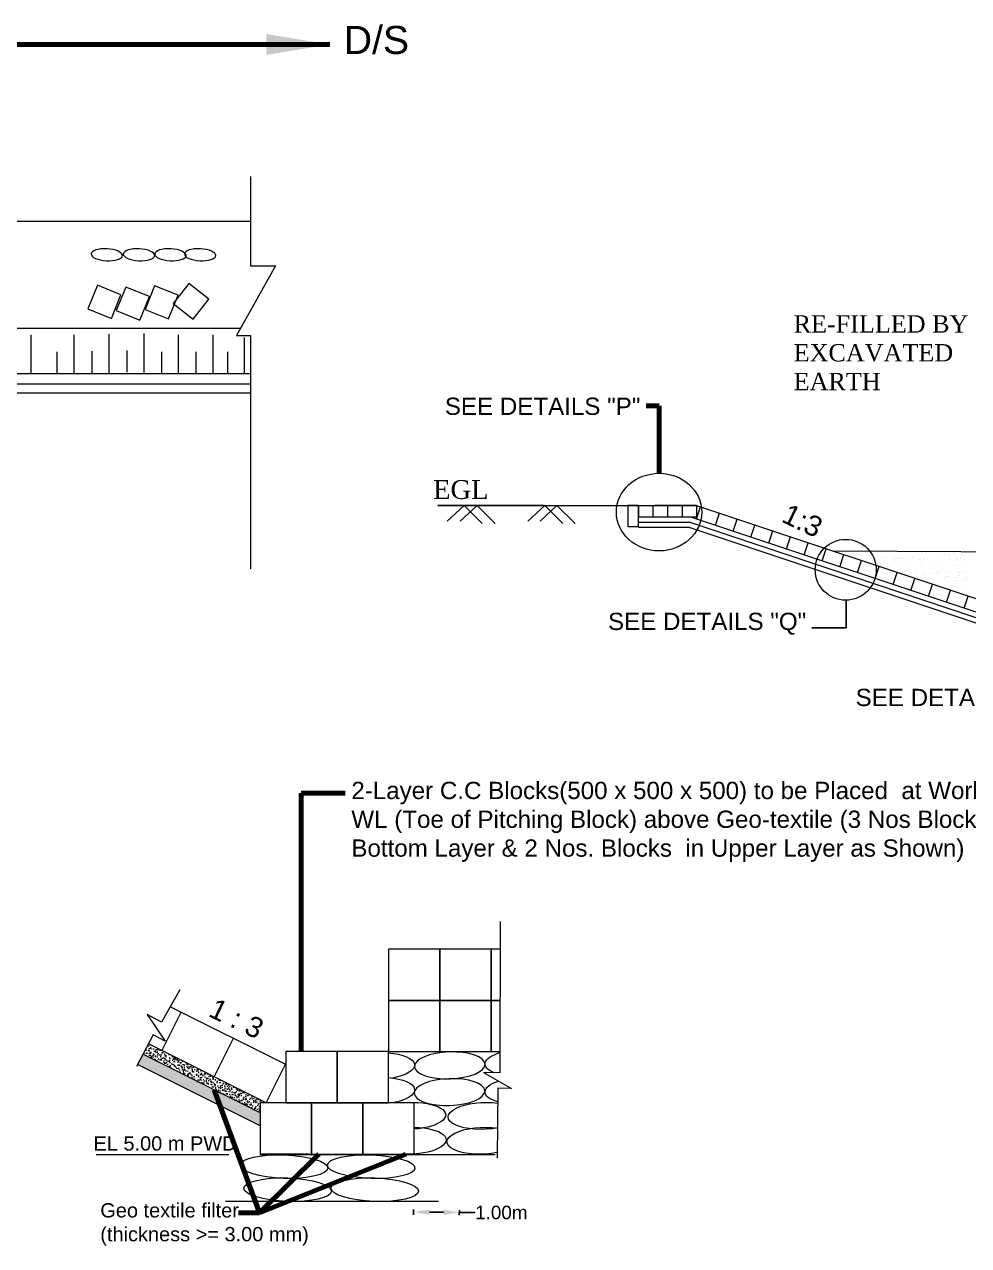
# Model space of a CAD drawing. Header units: inches. Extents: x 15 to 141071, y -30183 to 14738.
# Drawn here: x 140949 to 141008.5, y -18854.2 to -18777.3 of the extents above; entities that cross this region are included whole.
import ezdxf

# ---------------------------------------------------------------- set-up
doc = ezdxf.new("R2010")
doc.units = ezdxf.units.IN
doc.header["$MEASUREMENT"] = 0
doc.header["$PDMODE"] = 3
doc.layers.add('LINE', color=7, linetype='Continuous')
doc.styles.add('Arial-200', font='arial.ttf')
doc.styles.get("Standard").update_dxf_attribs({"font": 'arial.ttf'})
doc.dimstyles.get("Standard").update_dxf_attribs({"dimtxt": 0.18, "dimasz": 0.18, "dimexe": 0.18, "dimexo": 0.0625, "dimgap": 0.09, "dimtad": 0, "dimtih": 1, "dimtoh": 1, "dimdec": 4, "dimzin": 0, "dimdsep": 46, "dimtxsty": 'Standard', "dimcen": 0.09, "dimadec": 0, "dimazin": 0, "dimtfac": 1, "dimtdec": 4, "dimtofl": 0, "dimtmove": 0, "dimatfit": 3, "dimfxl": 1, "dimtolj": 1, "dimtzin": 0, "dimarcsym": 0})
pattern_1 = [(185, (140926.59053, -18803.08333), (-0.282128, 0.3362272), [0.04572, -0.50292]), (130, (140926.59053, -18803.08333), (-0.2644248, -0.384043), [0.036576, -0.402336]), (235.451, (140926.567, -18803.0553), (-0.5465526, -0.0478132), [0.038856, -0.427416]), (181.1842, (140926.5043, -18803.16954), (-0.388688, 0.5313846), [0.06858, -0.75438]), (231.6356, (140926.4719, -18803.12526), (-0.8227834, -0.017007), [0.058284, -0.641124]), (126.184, (140926.5043, -18803.16954), (-0.822783, -0.017005), [0.054864, -0.603504]), (156, (140926.48277, -18803.10488), (-0.0837486, 0.4308493), [0.04572, -0.50292]), (101, (140926.48277, -18803.1049), (-0.417459, -0.207696), [0.036576, -0.402336]), (206.4514, (140926.4758, -18803.06898), (-0.5012075, 0.223152), [0.038856, -0.427416]), (172.5, (140926.59053, -18803.08333), (-0.1487362, -0.13825313), [0, -0.3974592, 0, -0.408432, 0, -0.40386]), (142.5, (140926.59053, -18803.08333), (-0.2834088, -0.05661535), [0, -0.2328672, 0, -0.3883152, 0, -0.153924]), (102.5, (140926.68665, -18803.17945), (-0.22038287, 0.23982687), [0, -0.1524, 0, -0.475488, 0, -0.630936]), (92.5, (140926.72976, -18803.22256), (-0.2945337, 0.2082334), [0, -0.19812, 0, -0.3157728, 0, -0.448056])]
pattern_2 = [(172.5, (140926.59053, -18803.08333), (-0.13657942, -0.1458116), [0, -0.15752064, 0, -0.1761744, 0, -0.168402]), (142.5, (140926.59053, -18803.08333), (-0.336491, -0.0771165), [0, -0.08497824, 0, -0.14197584, 0, -0.0544068]), (102.5, (140926.68066, -18803.17346), (-0.2286156, 0.22778633), [0, -0.051816, 0, -0.1865376, 0, -0.2435352]), (92.5, (140926.68066, -18803.17346), (-0.2846007, 0.1559707), [0, -0.025908, 0, -0.12228576, 0, -0.1399032])]

# ---------------------------------------------------------------- blocks, each defined once
blk = doc.blocks.new('*D211')
at = {"color": 0, "lineweight": -2, "ltscale": 0.5, "transparency": 16777216}
for p, q in [((140973.532, -18851.956), (140973.529, -18852.286)), ((140976.414, -18851.981), (140976.411, -18852.311)), ((140974.53, -18852.115), (140975.412, -18852.122)), ((140976.412, -18852.131), (140977.42, -18852.14))]:
    blk.add_line(p, q, dxfattribs=at)
at = {"color": 0, "linetype": 'Continuous', "ltscale": 0.5, "transparency": 16777216}
for points in [[(140974.532, -18851.948), (140974.529, -18852.281), (140973.53, -18852.106)], [(140975.414, -18851.956), (140975.411, -18852.289), (140976.412, -18852.131)]]:
    blk.add_solid(points, dxfattribs=at)
at = {"layer": 'Defpoints', "color": 0, "linetype": 'Continuous', "ltscale": 0.5, "transparency": 16777216}
for p in [(140973.562, -18848.454), (140976.444, -18848.479), (140976.412, -18852.131)]:
    blk.add_point(p, dxfattribs=at)
at = {"color": 0, "linetype": 'Continuous', "lineweight": 20, "ltscale": 0.5, "transparency": 16777216, "insert": (140979.058, -18852.14), "char_height": 0.85, "attachment_point": 5}
blk.add_mtext('\\A1;1.00m', dxfattribs=at)

msp = doc.modelspace()

# ---------------------------------------------------------------- hatches: boundary and pattern name
at = {"linetype": 'Continuous', "lineweight": 20, "ltscale": 0.5}
h = msp.add_hatch(dxfattribs=at)
h.set_pattern_fill('AR-CONC', scale=0.0024, angle=135, style=0)
h.set_pattern_definition(pattern_1)
h.paths.add_polyline_path([(140963.868198, -18845.860154), (140963.868198, -18845.231913), (140964.253886, -18845.231913), (140956.82319, -18841.516468), (140956.48402, -18842.168064)])
h = msp.add_hatch(dxfattribs=at)
h.set_pattern_fill('AR-CONC', scale=0.0024, angle=135, style=0)
h.set_pattern_definition(pattern_1)
h.paths.add_polyline_path([(140963.868198, -18845.860154), (140963.868198, -18845.231913), (140964.253886, -18845.231913), (140956.82319, -18841.516468), (140956.48402, -18842.168064)])
h = msp.add_hatch(dxfattribs=at)
h.set_pattern_fill('AR-SAND', scale=0.00408, angle=135, style=0)
h.set_pattern_definition(pattern_2)
h.paths.add_polyline_path([(140963.868198, -18846.681238), (140963.868198, -18845.860154), (140956.48402, -18842.168064), (140956.144889, -18842.819583)])
h = msp.add_hatch(dxfattribs=at)
h.set_pattern_fill('AR-SAND', scale=0.00408, angle=135, style=0)
h.set_pattern_definition(pattern_2)
h.paths.add_polyline_path([(140963.868198, -18846.681238), (140963.868198, -18845.860154), (140956.48402, -18842.168064), (140956.144889, -18842.819583)])

# ---------------------------------------------------------------- linework, layer by layer
at = {"color": 0, "linetype": 'Continuous', "lineweight": 20, "ltscale": 0.5}
for p, q in [((140975.056043, -18807.595415), (140991.358106, -18807.595415)), ((140977.53053, -18807.595415), (140991.358106, -18807.595415)), ((140991.34534, -18808.432507), (140991.597872, -18807.675388)), ((140991.34534, -18808.432507), (140991.597872, -18807.675388)), ((140992.54036, -18808.831098), (140992.792892, -18808.073979)), ((140992.54036, -18808.831098), (140992.792892, -18808.073979)), ((140987.691129, -18808.908607), (140987.691129, -18808.986107)), ((140987.691129, -18808.908607), (140987.691129, -18808.986107)), ((140993.659736, -18809.204458), (140993.912268, -18808.447339)), ((140993.659736, -18809.204458), (140993.912268, -18808.447339)), ((140994.779112, -18809.577819), (140995.031644, -18808.820699)), ((140994.779112, -18809.577819), (140995.031644, -18808.820699)), ((140995.898487, -18809.951179), (140996.15102, -18809.19406)), ((140995.898487, -18809.951179), (140996.15102, -18809.19406)), ((140997.017863, -18810.324539), (140997.270395, -18809.56742)), ((140997.017863, -18810.324539), (140997.270395, -18809.56742)), ((140998.137239, -18810.6979), (140998.389771, -18809.94078)), ((140998.137239, -18810.6979), (140998.389771, -18809.94078)), ((140999.256615, -18811.07126), (140999.509147, -18810.314141)), ((140999.256615, -18811.07126), (140999.509147, -18810.314141)), ((141000.37599, -18811.44462), (141000.628522, -18810.687501)), ((141000.37599, -18811.44462), (141000.628522, -18810.687501)), ((141001.495366, -18811.817981), (141001.747898, -18811.060861)), ((141001.495366, -18811.817981), (141001.747898, -18811.060861)), ((141002.614742, -18812.191341), (141002.867274, -18811.434222)), ((141002.614742, -18812.191341), (141002.867274, -18811.434222)), ((141003.734118, -18812.564701), (141003.98665, -18811.807582)), ((141003.734118, -18812.564701), (141003.98665, -18811.807582)), ((141004.853493, -18812.938062), (141005.106025, -18812.180942)), ((141004.853493, -18812.938062), (141005.106025, -18812.180942)), ((141005.972869, -18813.311422), (141006.225401, -18812.554303)), ((141005.972869, -18813.311422), (141006.225401, -18812.554303)), ((141007.092245, -18813.684782), (141007.344777, -18812.927663)), ((141007.092245, -18813.684782), (141007.344777, -18812.927663)), ((141008.211621, -18814.058143), (141008.464153, -18813.301023)), ((141008.211621, -18814.058143), (141008.464153, -18813.301023)), ((140972.706926, -18848.47948), (140978.66007, -18848.47948)), ((140972.706926, -18848.47948), (140978.66007, -18848.47948))]:
    msp.add_line(p, q, dxfattribs=at)
at = {"lineweight": 20}
msp.add_line((140975.095999, -18851.443171), (140961.686371, -18851.443171), dxfattribs=at)
at = {"color": 0, "linetype": 'ByBlock', "lineweight": 20, "ltscale": 0.5}
for centre in [(140965.370463, -18849.245328), (140970.860144, -18849.245084), (140965.592597, -18850.700562), (140971.082279, -18850.700318)]:
    msp.add_ellipse(centre, major_axis=(2.759296, -0.096265), ratio=0.267798578, dxfattribs=at)
at = {"layer": 'LINE', "color": 7, "lineweight": 20, "ltscale": 0.5}
for p, q in [((140963.266501, -18786.855102), (140963.266501, -18792.500239)), ((140963.266501, -18786.855102), (140963.266501, -18792.500239)), ((140933.332937, -18789.67767), (140963.266501, -18789.67767)), ((140933.332937, -18789.67767), (140963.266501, -18789.67767)), ((140964.842864, -18792.500239), (140962.374238, -18796.882392)), ((140964.842864, -18792.500239), (140962.374238, -18796.882392)), ((140963.266501, -18792.500239), (140964.842864, -18792.500239)), ((140963.266501, -18792.500239), (140964.842864, -18792.500239)), ((140933.338146, -18796.418003), (140962.635845, -18796.418003)), ((140933.338146, -18796.418003), (140962.635845, -18796.418003)), ((140949.432117, -18799.300211), (140949.432117, -18796.844783)), ((140949.432117, -18799.300211), (140949.432117, -18796.844783)), ((140952.144727, -18799.297377), (140952.144727, -18796.841949)), ((140952.144727, -18799.297377), (140952.144727, -18796.841949)), ((140954.354385, -18799.254091), (140954.354385, -18796.798663)), ((140954.354385, -18799.254091), (140954.354385, -18796.798663)), ((140956.564053, -18799.210805), (140956.564053, -18796.755377)), ((140956.564053, -18799.210805), (140956.564053, -18796.755377)), ((140958.730385, -18799.297377), (140958.730385, -18796.841949)), ((140958.730385, -18799.297377), (140958.730385, -18796.841949)), ((140960.896718, -18799.297377), (140960.896718, -18796.841949)), ((140960.896718, -18799.297377), (140960.896718, -18796.841949)), ((140962.374238, -18796.882392), (140963.266501, -18796.882392)), ((140962.374238, -18796.882392), (140963.266501, -18796.882392)), ((140962.889746, -18799.297377), (140962.889746, -18797.003312)), ((140962.889746, -18799.297377), (140962.889746, -18797.003312)), ((140963.266501, -18796.882392), (140963.266501, -18811.57331)), ((140963.266501, -18796.882392), (140963.266501, -18811.57331)), ((140951.078955, -18799.275649), (140951.078955, -18797.906692)), ((140951.078955, -18799.275649), (140951.078955, -18797.906692)), ((140953.288613, -18799.232363), (140953.288613, -18797.863406)), ((140953.288613, -18799.232363), (140953.288613, -18797.863406)), ((140955.498281, -18799.189077), (140955.498281, -18797.82012)), ((140955.498281, -18799.189077), (140955.498281, -18797.82012)), ((140957.664613, -18799.275649), (140957.664613, -18797.906692)), ((140957.664613, -18799.275649), (140957.664613, -18797.906692)), ((140959.830945, -18799.275649), (140959.830945, -18797.906692)), ((140959.830945, -18799.275649), (140959.830945, -18797.906692)), ((140961.823973, -18799.275649), (140961.823973, -18797.906692)), ((140961.823973, -18799.275649), (140961.823973, -18797.906692)), ((140933.332937, -18799.274579), (140963.266501, -18799.274579)), ((140933.332937, -18799.274579), (140963.266501, -18799.274579)), ((140933.324398, -18799.917309), (140963.266501, -18799.917309)), ((140933.324398, -18799.917309), (140963.266501, -18799.917309)), ((140933.332106, -18800.488624), (140963.266501, -18800.488624)), ((140933.332106, -18800.488624), (140963.266501, -18800.488624)), ((140981.754574, -18807.595415), (140975.056043, -18807.595415)), ((140975.056043, -18807.595415), (140984.785216, -18807.595415)), ((140975.650186, -18808.581292), (140976.707885, -18807.595415)), ((140975.650186, -18808.581292), (140976.707885, -18807.595415)), ((140976.472831, -18808.581292), (140977.53053, -18807.595415)), ((140976.472831, -18808.581292), (140977.53053, -18807.595415)), ((140976.707885, -18807.595415), (140977.853742, -18808.728027)), ((140976.707885, -18807.595415), (140977.853742, -18808.728027)), ((140977.53053, -18807.595415), (140978.676386, -18808.728027)), ((140981.754574, -18807.595415), (140977.53053, -18807.595415)), ((140977.53053, -18807.595415), (140978.676386, -18808.728027)), ((140977.53053, -18807.595415), (140984.785216, -18807.595415)), ((140980.733045, -18808.581292), (140981.790744, -18807.595415)), ((140980.733045, -18808.581292), (140981.790744, -18807.595415)), ((140981.496949, -18808.581292), (140982.554648, -18807.595415)), ((140981.496949, -18808.581292), (140982.554648, -18807.595415)), ((140981.790744, -18807.595415), (140982.9366, -18808.728027)), ((140981.790744, -18807.595415), (140982.9366, -18808.728027)), ((140982.554648, -18807.595415), (140983.700505, -18808.728027)), ((140982.554648, -18807.595415), (140983.700505, -18808.728027)), ((140987.691129, -18807.595415), (140987.691129, -18808.329512)), ((140987.691129, -18807.595415), (140987.691129, -18808.329512)), ((140988.607873, -18807.595415), (140988.607873, -18808.329512)), ((140988.607873, -18807.595415), (140988.607873, -18808.329512)), ((140991.358106, -18807.595415), (140988.731724, -18807.595415)), ((140991.358106, -18807.595415), (140988.731724, -18807.595415)), ((140989.524618, -18807.595415), (140989.524618, -18808.329512)), ((140989.524618, -18807.595415), (140989.524618, -18808.329512)), ((140989.524618, -18807.595415), (140989.524618, -18808.329512)), ((140989.524618, -18807.595415), (140989.524618, -18808.329512)), ((140990.441362, -18807.595415), (140990.441362, -18808.329512)), ((140990.441362, -18807.595415), (140990.441362, -18808.329512)), ((140991.358106, -18807.595415), (140991.358106, -18808.329512)), ((140991.358106, -18807.595415), (141015.180407, -18815.541185)), ((140991.358106, -18807.595415), (140991.358106, -18808.329512)), ((140991.358106, -18807.595415), (141015.180407, -18815.541185)), ((140991.358106, -18808.329512), (140987.691129, -18808.329512)), ((140991.358106, -18808.329512), (140987.691129, -18808.329512)), ((140990.985125, -18808.657809), (140987.691129, -18808.657809)), ((140990.985125, -18808.657809), (140987.691129, -18808.657809)), ((140990.985125, -18808.657809), (141014.586407, -18816.52986)), ((140990.985125, -18808.657809), (141014.586407, -18816.52986)), ((140991.038432, -18808.329512), (141014.692422, -18816.219142)), ((140991.038432, -18808.329512), (141014.692422, -18816.219142)), ((140990.931818, -18808.986107), (140987.691129, -18808.986107)), ((140990.931818, -18808.986107), (140987.691129, -18808.986107)), ((140990.931818, -18808.986107), (141014.586407, -18816.875938)), ((140990.931818, -18808.986107), (141014.586407, -18816.875938)), ((141002.262751, -18810.403434), (141002.262751, -18810.403434)), ((141002.262751, -18810.403434), (141002.262751, -18810.403434)), ((141003.598562, -18810.474937), (141003.598562, -18810.474937)), ((141003.598562, -18810.474937), (141003.598562, -18810.474937)), ((141003.890806, -18810.440673), (141003.890806, -18810.440673)), ((141003.890806, -18810.440673), (141003.890806, -18810.440673)), ((141007.866463, -18810.476927), (141007.866463, -18810.476927)), ((141007.866463, -18810.476927), (141007.866463, -18810.476927)), ((141002.413836, -18810.909201), (141002.413836, -18810.909201)), ((141002.413836, -18810.909201), (141002.413836, -18810.909201)), ((141002.523358, -18810.837766), (141002.523358, -18810.837766)), ((141002.523358, -18810.837766), (141002.523358, -18810.837766)), ((141002.703934, -18810.844888), (141002.703934, -18810.844888)), ((141002.703934, -18810.844888), (141002.703934, -18810.844888)), ((141002.966445, -18810.885569), (141002.966445, -18810.885569)), ((141002.966445, -18810.885569), (141002.966445, -18810.885569)), ((141003.102929, -18811.120858), (141003.102929, -18811.120858)), ((141003.102929, -18811.120858), (141003.102929, -18811.120858)), ((141003.158584, -18810.939857), (141003.158584, -18810.939857)), ((141003.158584, -18810.939857), (141003.158584, -18810.939857)), ((141003.324875, -18810.802771), (141003.324875, -18810.802771)), ((141003.324875, -18810.802771), (141003.324875, -18810.802771)), ((141003.749647, -18810.980704), (141003.749647, -18810.980704)), ((141003.749647, -18810.980704), (141003.749647, -18810.980704)), ((141003.859169, -18810.909269), (141003.859169, -18810.909269)), ((141003.859169, -18810.909269), (141003.859169, -18810.909269)), ((141003.871724, -18811.068276), (141003.871724, -18811.068276)), ((141003.871724, -18811.068276), (141003.871724, -18811.068276)), ((141004.039744, -18810.916391), (141004.039744, -18810.916391)), ((141004.039744, -18810.916391), (141004.039744, -18810.916391)), ((141004.041891, -18810.94644), (141004.041891, -18810.94644)), ((141004.041891, -18810.94644), (141004.041891, -18810.94644)), ((141004.151413, -18810.875005), (141004.151413, -18810.875005)), ((141004.151413, -18810.875005), (141004.151413, -18810.875005)), ((141004.302256, -18810.957073), (141004.302256, -18810.957073)), ((141004.302256, -18810.957073), (141004.302256, -18810.957073)), ((141004.331989, -18810.882127), (141004.331989, -18810.882127)), ((141004.331989, -18810.882127), (141004.331989, -18810.882127)), ((141004.5945, -18810.922808), (141004.5945, -18810.922808)), ((141004.5945, -18810.922808), (141004.5945, -18810.922808)), ((141004.730984, -18811.158097), (141004.730984, -18811.158097)), ((141004.730984, -18811.158097), (141004.730984, -18811.158097)), ((141004.786639, -18810.977096), (141004.786639, -18810.977096)), ((141004.786639, -18810.977096), (141004.786639, -18810.977096)), ((141004.95293, -18810.84001), (141004.95293, -18810.84001)), ((141004.95293, -18810.84001), (141004.95293, -18810.84001)), ((141005.226617, -18810.512176), (141005.226617, -18810.512176)), ((141005.226617, -18810.512176), (141005.226617, -18810.512176)), ((141005.377702, -18811.017943), (141005.377702, -18811.017943)), ((141005.377702, -18811.017943), (141005.377702, -18811.017943)), ((141005.487224, -18810.946508), (141005.487224, -18810.946508)), ((141005.487224, -18810.946508), (141005.487224, -18810.946508)), ((141005.499779, -18811.105515), (141005.499779, -18811.105515)), ((141005.499779, -18811.105515), (141005.499779, -18811.105515)), ((141005.667799, -18810.95363), (141005.667799, -18810.95363)), ((141005.667799, -18810.95363), (141005.667799, -18810.95363)), ((141005.930311, -18810.994312), (141005.930311, -18810.994312)), ((141005.930311, -18810.994312), (141005.930311, -18810.994312)), ((141006.516161, -18811.028872), (141006.516161, -18811.028872)), ((141006.516161, -18811.028872), (141006.516161, -18811.028872)), ((141006.714765, -18810.71054), (141006.714765, -18810.71054)), ((141006.714765, -18810.71054), (141006.714765, -18810.71054)), ((141006.824287, -18810.639105), (141006.824287, -18810.639105)), ((141006.824287, -18810.639105), (141006.824287, -18810.639105)), ((141007.004863, -18810.646227), (141007.004863, -18810.646227)), ((141007.004863, -18810.646227), (141007.004863, -18810.646227)), ((141007.267374, -18810.686909), (141007.267374, -18810.686909)), ((141007.267374, -18810.686909), (141007.267374, -18810.686909)), ((141007.298919, -18810.965032), (141007.298919, -18810.965032)), ((141007.298919, -18810.965032), (141007.298919, -18810.965032)), ((141007.625804, -18810.60411), (141007.625804, -18810.60411)), ((141007.625804, -18810.60411), (141007.625804, -18810.60411)), ((141007.691631, -18810.833863), (141007.691631, -18810.833863)), ((141007.691631, -18810.833863), (141007.691631, -18810.833863)), ((141007.708937, -18811.008516), (141007.708937, -18811.008516)), ((141007.708937, -18811.008516), (141007.708937, -18811.008516)), ((141007.818459, -18810.937081), (141007.818459, -18810.937081)), ((141007.818459, -18810.937081), (141007.818459, -18810.937081)), ((141007.999034, -18810.944203), (141007.999034, -18810.944203)), ((141007.999034, -18810.944203), (141007.999034, -18810.944203)), ((141008.261545, -18810.984884), (141008.261545, -18810.984884)), ((141008.261545, -18810.984884), (141008.261545, -18810.984884)), ((141004.176727, -18811.322533), (141004.176727, -18811.322533)), ((141004.176727, -18811.322533), (141004.176727, -18811.322533)), ((141004.327812, -18811.8283), (141004.327812, -18811.8283)), ((141004.327812, -18811.8283), (141004.327812, -18811.8283)), ((141004.437334, -18811.756864), (141004.437334, -18811.756864)), ((141004.437334, -18811.756864), (141004.437334, -18811.756864)), ((141004.61791, -18811.763987), (141004.61791, -18811.763987)), ((141004.61791, -18811.763987), (141004.61791, -18811.763987)), ((141004.880421, -18811.804668), (141004.880421, -18811.804668)), ((141004.880421, -18811.804668), (141004.880421, -18811.804668)), ((141005.072561, -18811.858956), (141005.072561, -18811.858956)), ((141005.072561, -18811.858956), (141005.072561, -18811.858956)), ((141005.238851, -18811.721869), (141005.238851, -18811.721869)), ((141005.238851, -18811.721869), (141005.238851, -18811.721869)), ((141005.512538, -18811.394036), (141005.512538, -18811.394036)), ((141005.512538, -18811.394036), (141005.512538, -18811.394036)), ((141005.663623, -18811.899803), (141005.663623, -18811.899803)), ((141005.663623, -18811.899803), (141005.663623, -18811.899803)), ((141005.773145, -18811.828368), (141005.773145, -18811.828368)), ((141005.773145, -18811.828368), (141005.773145, -18811.828368)), ((141005.7857, -18811.987374), (141005.7857, -18811.987374)), ((141005.7857, -18811.987374), (141005.7857, -18811.987374)), ((141005.953721, -18811.83549), (141005.953721, -18811.83549)), ((141005.953721, -18811.83549), (141005.953721, -18811.83549)), ((141006.216232, -18811.876171), (141006.216232, -18811.876171)), ((141006.216232, -18811.876171), (141006.216232, -18811.876171)), ((141006.314144, -18811.322533), (141006.314144, -18811.322533)), ((141006.314144, -18811.322533), (141006.314144, -18811.322533)), ((141006.46523, -18811.8283), (141006.46523, -18811.8283)), ((141006.46523, -18811.8283), (141006.46523, -18811.8283)), ((141006.574752, -18811.756864), (141006.574752, -18811.756864)), ((141006.574752, -18811.756864), (141006.574752, -18811.756864)), ((141006.755327, -18811.763987), (141006.755327, -18811.763987)), ((141006.755327, -18811.763987), (141006.755327, -18811.763987)), ((141006.823804, -18811.620579), (141006.823804, -18811.620579)), ((141006.823804, -18811.620579), (141006.823804, -18811.620579)), ((141007.017838, -18811.804668), (141007.017838, -18811.804668)), ((141007.017838, -18811.804668), (141007.017838, -18811.804668)), ((141007.209978, -18811.858956), (141007.209978, -18811.858956)), ((141007.209978, -18811.858956), (141007.209978, -18811.858956)), ((141007.376268, -18811.721869), (141007.376268, -18811.721869)), ((141007.376268, -18811.721869), (141007.376268, -18811.721869)), ((141007.510332, -18811.326848), (141007.510332, -18811.326848)), ((141007.510332, -18811.326848), (141007.510332, -18811.326848)), ((141007.649955, -18811.394036), (141007.649955, -18811.394036)), ((141007.649955, -18811.394036), (141007.649955, -18811.394036)), ((141007.80104, -18811.899803), (141007.80104, -18811.899803)), ((141007.80104, -18811.899803), (141007.80104, -18811.899803)), ((141007.885928, -18812.019916), (141007.885928, -18812.019916)), ((141007.885928, -18812.019916), (141007.885928, -18812.019916)), ((141007.910562, -18811.828368), (141007.910562, -18811.828368)), ((141007.910562, -18811.828368), (141007.910562, -18811.828368)), ((141007.923117, -18811.987374), (141007.923117, -18811.987374)), ((141007.923117, -18811.987374), (141007.923117, -18811.987374)), ((141008.091138, -18811.83549), (141008.091138, -18811.83549)), ((141008.091138, -18811.83549), (141008.091138, -18811.83549)), ((141008.159615, -18811.692082), (141008.159615, -18811.692082)), ((141008.159615, -18811.692082), (141008.159615, -18811.692082)), ((141008.29309, -18811.263007), (141008.29309, -18811.263007)), ((141008.29309, -18811.263007), (141008.29309, -18811.263007)), ((141008.353649, -18811.876171), (141008.353649, -18811.876171)), ((141008.353649, -18811.876171), (141008.353649, -18811.876171)), ((141005.016905, -18812.039957), (141005.016905, -18812.039957)), ((141005.016905, -18812.039957), (141005.016905, -18812.039957)), ((141006.974889, -18812.126346), (141006.974889, -18812.126346)), ((141006.974889, -18812.126346), (141006.974889, -18812.126346)), ((141007.084411, -18812.054911), (141007.084411, -18812.054911)), ((141007.084411, -18812.054911), (141007.084411, -18812.054911)), ((141007.154323, -18812.039957), (141007.154323, -18812.039957)), ((141007.154323, -18812.039957), (141007.154323, -18812.039957)), ((141007.264987, -18812.062033), (141007.264987, -18812.062033)), ((141007.264987, -18812.062033), (141007.264987, -18812.062033)), ((141007.527498, -18812.102715), (141007.527498, -18812.102715)), ((141007.527498, -18812.102715), (141007.527498, -18812.102715)), ((141007.663982, -18812.338003), (141007.663982, -18812.338003)), ((141007.663982, -18812.338003), (141007.663982, -18812.338003)), ((141007.719638, -18812.157002), (141007.719638, -18812.157002)), ((141007.719638, -18812.157002), (141007.719638, -18812.157002)), ((141008.252815, -18812.241498), (141008.252815, -18812.241498)), ((141008.252815, -18812.241498), (141008.252815, -18812.241498)), ((141008.274466, -18812.13696), (141008.274466, -18812.13696)), ((141008.274466, -18812.13696), (141008.274466, -18812.13696)), ((141008.3107, -18812.197849), (141008.3107, -18812.197849)), ((141008.3107, -18812.197849), (141008.3107, -18812.197849)), ((141008.4039, -18812.747265), (141008.4039, -18812.747265)), ((141008.4039, -18812.747265), (141008.4039, -18812.747265)), ((141008.420222, -18812.126414), (141008.420222, -18812.126414)), ((141008.420222, -18812.126414), (141008.420222, -18812.126414)), ((141008.432777, -18812.285421), (141008.432777, -18812.285421)), ((141008.432777, -18812.285421), (141008.432777, -18812.285421)), ((140957.670765, -18841.94031), (140958.886449, -18839.508942)), ((140957.670765, -18841.94031), (140958.886449, -18839.508942)), ((140965.483878, -18842.808093), (140958.206854, -18839.169486)), ((140965.483878, -18842.808093), (140958.206854, -18839.169486)), ((140960.969567, -18843.589711), (140962.185251, -18841.158343)), ((140960.969567, -18843.589711), (140962.185251, -18841.158343)), ((140964.253886, -18845.231913), (140956.82319, -18841.516468)), ((140964.253886, -18845.231913), (140956.82319, -18841.516468)), ((140963.868198, -18845.860154), (140956.48402, -18842.168064)), ((140963.868198, -18845.860154), (140956.48402, -18842.168064)), ((140963.868198, -18846.681238), (140956.144889, -18842.819583)), ((140963.868198, -18846.681238), (140956.144889, -18842.819583)), ((140964.253886, -18845.231913), (140965.469587, -18842.800511)), ((140964.253886, -18845.231913), (140965.469587, -18842.800511)), ((140970.330918, -18845.231913), (140970.330918, -18848.463273)), ((140970.330918, -18848.463273), (140970.330918, -18845.231913)), ((140970.330918, -18845.231913), (140970.330918, -18848.463273)), ((140970.330918, -18848.463273), (140970.330918, -18845.231913)), ((140963.856512, -18846.240685), (140963.856512, -18848.495778)), ((140963.856512, -18846.240685), (140963.856512, -18848.495778)), ((140963.862355, -18845.964189), (140963.862355, -18848.479526)), ((140963.862355, -18845.964189), (140963.862355, -18848.479526)), ((140961.893556, -18848.495778), (140953.545614, -18848.495778)), ((140961.893556, -18848.495778), (140953.545614, -18848.495778)), ((140963.862355, -18848.479526), (140972.706926, -18848.47948)), ((140963.862355, -18848.479526), (140972.706926, -18848.47948)), ((140963.868198, -18848.463273), (140978.66007, -18848.47948)), ((140963.868198, -18848.463273), (140978.66007, -18848.47948)), ((140963.868198, -18848.463273), (140978.66007, -18848.47948)), ((140963.868198, -18848.463273), (140978.66007, -18848.47948)), ((140966.906987, -18848.463273), (140963.969387, -18848.463273)), ((140966.906987, -18848.463273), (140963.969387, -18848.463273)), ((140966.088977, -18848.463273), (140967.731145, -18848.463273)), ((140966.088977, -18848.463273), (140967.731145, -18848.463273)), ((140966.088977, -18848.463273), (140967.731145, -18848.463273)), ((140966.088977, -18848.463273), (140967.731145, -18848.463273)), ((140972.680998, -18848.463273), (140976.44427, -18848.47948)), ((140972.680998, -18848.463273), (140976.44427, -18848.47948)), ((140963.815443, -18852.160289), (140962.51137, -18852.160289)), ((140963.815443, -18852.160289), (140962.51137, -18852.160289))]:
    msp.add_line(p, q, dxfattribs=at)
for points in [[(140954.500106, -18795.801651), (140955.100778, -18794.314228), (140953.613354, -18793.713555), (140953.012682, -18795.200979)], [(140954.500106, -18795.801651), (140955.100778, -18794.314228), (140953.613354, -18793.713555), (140953.012682, -18795.200979)], [(140956.292568, -18795.912283), (140956.893241, -18794.424859), (140955.405817, -18793.824187), (140954.805145, -18795.311611)], [(140956.292568, -18795.912283), (140956.893241, -18794.424859), (140955.405817, -18793.824187), (140954.805145, -18795.311611)], [(140958.102145, -18795.835076), (140958.702818, -18794.347652), (140957.215394, -18793.746979), (140956.614721, -18795.234403)], [(140958.102145, -18795.835076), (140958.702818, -18794.347652), (140957.215394, -18793.746979), (140956.614721, -18795.234403)], [(140959.648271, -18795.851828), (140960.634996, -18794.587071), (140959.370239, -18793.600345), (140958.383514, -18794.865102)], [(140959.648271, -18795.851828), (140960.634996, -18794.587071), (140959.370239, -18793.600345), (140958.383514, -18794.865102)], [(140987.034534, -18808.908607), (140987.691129, -18808.908607), (140987.691129, -18807.595415), (140987.034534, -18807.595415)], [(140987.034534, -18808.908607), (140987.691129, -18808.908607), (140987.691129, -18807.595415), (140987.034534, -18807.595415)], [(140971.946598, -18838.769182), (140975.177958, -18838.769182), (140975.177958, -18835.537822), (140971.946598, -18835.537822)], [(140971.946598, -18838.769182), (140975.177958, -18838.769182), (140975.177958, -18835.537822), (140971.946598, -18835.537822)], [(140975.177958, -18838.769182), (140978.409318, -18838.769182), (140978.409318, -18835.537822), (140975.177958, -18835.537822)], [(140975.177958, -18838.769182), (140978.409318, -18838.769182), (140978.409318, -18835.537822), (140975.177958, -18835.537822)], [(140971.946598, -18842.000542), (140975.177958, -18842.000542), (140975.177958, -18838.769182), (140971.946598, -18838.769182)], [(140971.946598, -18842.000542), (140975.177958, -18842.000542), (140975.177958, -18838.769182), (140971.946598, -18838.769182)], [(140975.177958, -18842.000542), (140978.409318, -18842.000542), (140978.409318, -18838.769182), (140975.177958, -18838.769182)], [(140975.177958, -18842.000542), (140978.409318, -18842.000542), (140978.409318, -18838.769182), (140975.177958, -18838.769182)], [(140965.483878, -18845.231913), (140968.715238, -18845.231913), (140968.715238, -18842.000553), (140965.483878, -18842.000553)], [(140965.483878, -18845.231913), (140968.715238, -18845.231913), (140968.715238, -18842.000553), (140965.483878, -18842.000553)], [(140968.715238, -18845.231913), (140971.946598, -18845.231913), (140971.946598, -18842.000553), (140968.715238, -18842.000553)], [(140968.715238, -18845.231913), (140971.946598, -18845.231913), (140971.946598, -18842.000553), (140968.715238, -18842.000553)], [(140963.868198, -18848.463273), (140967.099558, -18848.463273), (140967.099558, -18845.231913), (140963.868198, -18845.231913)], [(140963.868198, -18848.463273), (140967.099558, -18848.463273), (140967.099558, -18845.231913), (140963.868198, -18845.231913)], [(140967.099558, -18848.463273), (140970.330918, -18848.463273), (140970.330918, -18845.231913), (140967.099558, -18845.231913)], [(140967.099558, -18848.463273), (140970.330918, -18848.463273), (140970.330918, -18845.231913), (140967.099558, -18845.231913)], [(140970.330918, -18848.463273), (140973.562278, -18848.463273), (140973.562278, -18845.231913), (140970.330918, -18845.231913)], [(140970.330918, -18848.463273), (140973.562278, -18848.463273), (140973.562278, -18845.231913), (140970.330918, -18845.231913)]]:
    msp.add_lwpolyline(points, close=True, dxfattribs=at)
for points in [[(141040.167027, -18810.674006), (140999.949836, -18810.46113)], [(141040.167027, -18810.674006), (140999.949836, -18810.46113)], [(140978.982092, -18833.811343), (140978.971997, -18843.346429), (140977.94344, -18843.315801), (140979.692936, -18844.318712), (140978.841786, -18844.3054), (140978.802198, -18848.715036)], [(140978.982092, -18833.811343), (140978.971997, -18843.346429), (140977.94344, -18843.315801), (140979.692936, -18844.318712), (140978.841786, -18844.3054), (140978.802198, -18848.715036)], [(140978.980264, -18835.537822), (140978.409318, -18835.537822), (140978.409318, -18838.769182), (140978.976843, -18838.769182)], [(140958.802855, -18838.115431), (140957.656806, -18840.142271), (140956.745698, -18839.663994), (140957.878745, -18841.332158), (140957.119513, -18840.94719), (140956.079513, -18842.94518)], [(140958.802855, -18838.115431), (140957.656806, -18840.142271), (140956.745698, -18839.663994), (140957.878745, -18841.332158), (140957.119513, -18840.94719), (140956.079513, -18842.94518)], [(140978.976843, -18838.769182), (140978.409318, -18838.769182), (140978.409318, -18842.000542), (140978.513787, -18842.000542)], [(140978.976843, -18838.769182), (140978.409318, -18838.769182), (140978.409318, -18842.000542), (140978.973421, -18842.001029)]]:
    msp.add_lwpolyline(points, dxfattribs=at)
msp.add_circle((141000.750678, -18811.642887), 1.919673, dxfattribs=at)
msp.add_circle((141000.750678, -18811.642887), 1.919673, dxfattribs=at)
at = {"layer": 'LINE', "color": 7, "lineweight": 20, "ltscale": 0.5, "extrusion": (0, 0, -1)}
for centre, major_axis in [((140954.204149, -18791.793302), (0.987354, -0.052556)), ((140954.204149, -18791.793302), (0.987354, -0.052556)), ((140956.234408, -18791.793302), (0.987354, -0.052556)), ((140956.234408, -18791.793302), (0.987354, -0.052556)), ((140958.212665, -18791.793302), (0.987354, -0.052556)), ((140958.212665, -18791.793302), (0.987354, -0.052556)), ((140960.083667, -18791.793302), (0.987354, -0.052556)), ((140960.083667, -18791.793302), (0.987354, -0.052556)), ((140975.80828, -18842.868002), (-2.223407, -0.075588)), ((140975.799555, -18844.548747), (-2.223407, -0.075588)), ((140975.799555, -18844.548747), (-2.223407, -0.075588))]:
    msp.add_ellipse(centre, major_axis=major_axis, ratio=0.379800122, dxfattribs=at)
at = {"layer": 'LINE', "color": 7, "lineweight": 20, "ltscale": 0.5}
msp.add_ellipse((140988.99159, -18808.004918), major_axis=(2.686789, 0), ratio=0.910167656, dxfattribs=at)
msp.add_ellipse((140988.99159, -18808.004918), major_axis=(2.686789, 0), ratio=0.910167656, dxfattribs=at)
at = {"layer": 'LINE', "color": 7, "lineweight": 20, "ltscale": 0.5, "extrusion": (0, 0, -1)}
for centre, start_param, end_param in [((140971.367293, -18842.908436), 1.846026621, 4.337353965), ((140971.367293, -18842.908436), 1.846026621, 4.337353965), ((140980.255149, -18842.718563), 5.557212479, 7.252512388), ((140971.369974, -18844.473845), 1.846026621, 4.337353965), ((140971.369974, -18844.473845), 1.846026621, 4.337353965), ((140980.258723, -18844.473868), 5.420705735, 7.196852193), ((140980.258723, -18844.473868), 5.420705735, 7.196852193), ((140971.369974, -18844.473845), 5.211519734, 5.265971869), ((140971.369974, -18844.473845), 5.211519734, 5.265971869), ((140973.329764, -18846.050556), 1.396927154, 4.615799863), ((140973.329764, -18846.050556), 1.396927154, 4.615799863), ((140977.930288, -18846.050556), 4.313945631, 8.285075297), ((140977.930288, -18846.050556), 4.313945631, 8.285075297), ((140973.352437, -18847.618823), 1.68295547, 4.890937013), ((140973.352437, -18847.618823), 1.68295547, 4.890937013), ((140977.85734, -18847.618823), 4.284819743, 8.314201185), ((140977.85734, -18847.618823), 4.284819743, 8.314201185)]:
    msp.add_ellipse(centre, major_axis=(-2.223407, -0.075588), ratio=0.379800122, start_param=start_param, end_param=end_param, dxfattribs=at)

# ---------------------------------------------------------------- texts
at = {"color": 7, "lineweight": 20, "ltscale": 0.18, "char_height": 0.9, "width": 35.32189186, "attachment_point": 1}
for s, insert in [('EL 5.00 m PWD', (140953.368019, -18847.334864)), ('Geo textile filter \\P(thickness >= 3.00 mm) ', (140953.795791, -18851.549177)), ('Geo textile filter \\P(thickness >= 3.00 mm) ', (140953.795791, -18851.549177))]:
    msp.add_mtext(s, dxfattribs=dict(at, insert=insert))
at = {"layer": 'LINE', "color": 7, "lineweight": 20, "ltscale": 0.5, "style": 'Arial-200'}
msp.add_text('D/S', height=1.7660951, dxfattribs=at).set_placement((140969.133879, -18779.139623))
msp.add_text('D/S', height=1.7660951, dxfattribs=at).set_placement((140969.133879, -18779.139623))
at = {"layer": 'LINE', "color": 7, "lineweight": 20, "ltscale": 0.5, "attachment_point": 1}
for s, insert, char_height, width in [('{\\fTimes New Roman|b0|i0|c0|p18;RE-FILLED BY EXCAVATED EARTH}', (140997.472024, -18795.607179), 1.08842386, 14.92813264), ('{\\fTimes New Roman|b0|i0|c0|p18;RE-FILLED BY EXCAVATED EARTH}', (140997.472024, -18795.607179), 1.08842386, 14.92813264), ('SEE DETAILS "P"', (140975.498969, -18800.7941), 1.08842386, 32.26269386), ('SEE DETAILS "P"', (140975.498969, -18800.7941), 1.08842386, 32.26269386), ('SEE DETAILS "Q"', (140985.777779, -18814.347888), 1.08842386, 32.26269386), ('SEE DETAILS "Q"', (140985.777779, -18814.347888), 1.08842386, 32.26269386), ('SEE DETAILS "R"', (141001.37455, -18819.140262), 1.08842386, 32.26269386), ('SEE DETAILS "R"', (141001.37455, -18819.140262), 1.08842386, 32.26269386), ('{\\C0;2-Layer C.C Blocks(500 x 500 x 500) to be Placed  at Working WL (Toe of Pitching Block) above Geo-textile (3 Nos Blocks in Bottom Layer & 2 Nos. Blocks  in Upper Layer as Shown)}', (140969.610387, -18824.999636), 1.088423855, 43.5949575)]:
    msp.add_mtext(s, dxfattribs=dict(at, insert=insert, char_height=char_height, width=width))
at = {"layer": 'LINE', "color": 7, "lineweight": 20, "ltscale": 0.5, "insert": (140974.629586, -18805.991286), "char_height": 1.18856293, "width": 37.17234402, "attachment_point": 1, "style": 'Arial-200'}
msp.add_mtext('{\\fMS Shell Dlg|b0|i0|c0|p32;\\H0.2931x; \\fTimes New Roman|b0|i0|c0|p18;\\H3.412x;EGL}', dxfattribs=at)
at = {"layer": 'LINE', "color": 7, "lineweight": 20, "ltscale": 0.5, "char_height": 1.2826544, "width": 5.75984576, "attachment_point": 1, "rotation": 334.46341353}
for s, insert in [('1:3', (140997.186975, -18807.423259)), ('1:3', (140997.186975, -18807.423259)), ('1 : 3', (140961.082976, -18838.580306)), ('1 : 3', (140961.082976, -18838.580306))]:
    msp.add_mtext(s, dxfattribs=dict(at, insert=insert))

# ---------------------------------------------------------------- dimensions: what is measured, and where the dimension line sits
at = {"color": 0, "linetype": 'Continuous', "lineweight": 20, "ltscale": 0.5}
dim = msp.add_linear_dim(base=(140976.41237, -18852.131053), p1=(140973.562278, -18848.454302), p2=(140976.44427, -18848.47948), angle=359.49946796, text='1.00m', dimstyle='Standard', override={"dimtxt": 0.85, "dimasz": 1, "dimfxl": 0.15, "dimfxlon": 1}, dxfattribs=at)
dim.commit()
dim.dimension.update_dxf_attribs({"geometry": '*D211', "text_midpoint": (140979.057533, -18852.139858), "dimtype": 161})

# ---------------------------------------------------------------- leaders
at = {"linetype": 'ByBlock', "lineweight": 20, "ltscale": 0.5}
msp.add_leader([(141000.776462, -18813.536013), (141000.776462, -18815.288966), (140998.619763, -18815.288966)], dimstyle='Standard', override={"dimgap": 0.09, "dimtad": 0, "dimfxl": 700, "dimfxlon": 1}, dxfattribs=at)
msp.add_leader([(141000.776462, -18813.536013), (141000.776462, -18815.288966), (140998.619763, -18815.288966)], dimstyle='Standard', override={"dimgap": 0.09, "dimtad": 0, "dimfxl": 700, "dimfxlon": 1}, dxfattribs=at)
at = {"layer": 'LINE', "color": 7, "lineweight": 20, "ltscale": 0.5}
for points, override in [([(140968.265621, -18778.54317), (140911.908236, -18778.54317)], {"dimtxt": 1.2, "dimasz": 4, "dimclrd": 7, "dimclre": 7, "dimclrt": 7, "dimlwd": 65535, "dimlwe": 65535}), ([(140968.265621, -18778.54317), (140911.908236, -18778.54317)], {"dimtxt": 1.2, "dimasz": 4, "dimclrd": 7, "dimclre": 7, "dimclrt": 7, "dimlwd": 65535, "dimlwe": 65535}), ([(140988.99159, -18805.559489), (140988.99159, -18801.308776), (140988.172308, -18801.308776)], {"dimtxt": 1.2, "dimasz": 0.9, "dimclrd": 7, "dimclre": 7, "dimclrt": 7, "dimlwd": 65535, "dimlwe": 65535}), ([(140988.99159, -18805.559489), (140988.99159, -18801.308776), (140988.172308, -18801.308776)], {"dimtxt": 1.2, "dimasz": 0.9, "dimclrd": 7, "dimclre": 7, "dimclrt": 7, "dimlwd": 65535, "dimlwe": 65535}), ([(140966.444798, -18842.000553), (140966.444798, -18825.721675), (140969.217773, -18825.721675)], {"dimtxt": 0.9, "dimasz": 0.7, "dimclrd": 7, "dimclre": 7, "dimclrt": 7, "dimlwd": 65535, "dimlwe": 65535}), ([(140960.97365, -18844.41288), (140963.815443, -18852.160289)], {"dimtxt": 0.9, "dimasz": 0.7, "dimclrd": 7, "dimclre": 7, "dimclrt": 7, "dimlwd": 65535, "dimlwe": 65535}), ([(140960.97365, -18844.41288), (140963.815443, -18852.160289)], {"dimtxt": 0.9, "dimasz": 0.7, "dimclrd": 7, "dimclre": 7, "dimclrt": 7, "dimlwd": 65535, "dimlwe": 65535}), ([(140973.037067, -18848.464807), (140963.815443, -18852.160289), (140962.51137, -18852.160289)], {"dimtxt": 0.9, "dimasz": 0.7, "dimclrd": 7, "dimclre": 7, "dimclrt": 7, "dimlwd": 65535, "dimlwe": 65535}), ([(140973.037067, -18848.464807), (140963.815443, -18852.160289), (140962.51137, -18852.160289)], {"dimtxt": 0.9, "dimasz": 0.7, "dimclrd": 7, "dimclre": 7, "dimclrt": 7, "dimlwd": 65535, "dimlwe": 65535}), ([(140967.56292, -18848.463273), (140963.815443, -18852.160289)], {"dimtxt": 0.9, "dimasz": 0.7, "dimclrd": 7, "dimclre": 7, "dimclrt": 7, "dimlwd": 65535, "dimlwe": 65535}), ([(140967.56292, -18848.463273), (140963.815443, -18852.160289)], {"dimtxt": 0.9, "dimasz": 0.7, "dimclrd": 7, "dimclre": 7, "dimclrt": 7, "dimlwd": 65535, "dimlwe": 65535})]:
    msp.add_leader(points, dimstyle='Standard', override=override, dxfattribs=at)

doc.saveas('drawing.dxf')
